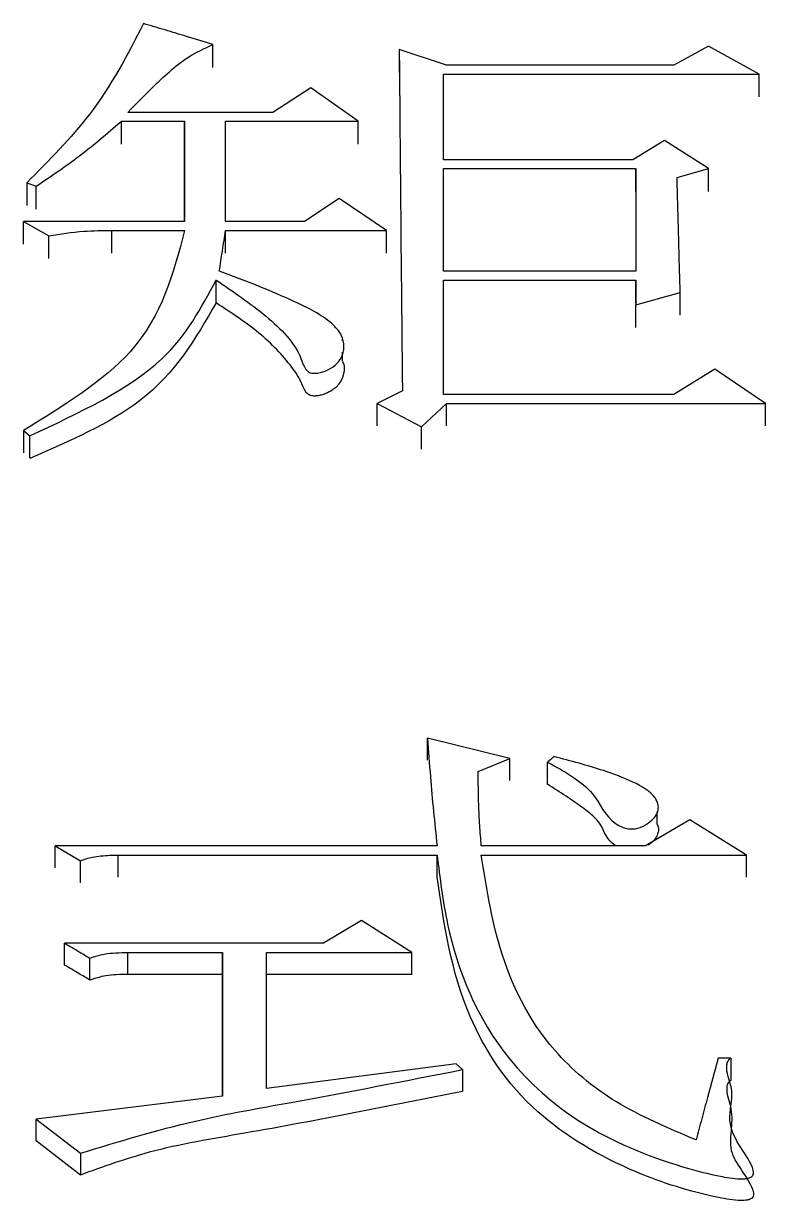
# Model space of a CAD drawing. Header units: millimetres. Extents: x 2028 to 4172, y 863 to 2379.
# Drawn here: x 2536.153 to 2538.695, y 2206.318 to 2210.354 of the extents above; entities that cross this region are included whole.
import ezdxf

# ---------------------------------------------------------------- set-up
doc = ezdxf.new("R2010")
doc.units = ezdxf.units.MM

msp = doc.modelspace()

# ---------------------------------------------------------------- linework, layer by layer
at = {"color": 7, "linetype": 'Continuous', "lineweight": 25}
for p, q in [((2536.8022, 2210.2036), (2536.8023, 2210.2824)), ((2537.6027, 2210.2108), (2537.4404, 2210.2645)), ((2537.4404, 2210.2645), (2537.4404, 2210.1857)), ((2538.5005, 2210.2765), (2538.3815, 2210.2108)), ((2538.6736, 2210.1809), (2538.5005, 2210.2765)), ((2537.5919, 2210.1809), (2538.6736, 2210.1809)), ((2537.5919, 2209.8867), (2537.5919, 2210.1809)), ((2538.3815, 2210.2108), (2537.6027, 2210.2108)), ((2538.6736, 2210.1022), (2538.6736, 2210.1809)), ((2537.1375, 2210.133), (2537.0077, 2210.0491)), ((2537.2998, 2210.0191), (2537.1375, 2210.133)), ((2536.4885, 2210.0191), (2536.7049, 2210.0191)), ((2536.4885, 2209.9406), (2536.4885, 2210.0191)), ((2537.0077, 2210.0491), (2536.5101, 2210.0491)), ((2536.7049, 2210.0191), (2536.7049, 2209.6751)), ((2536.7049, 2209.9406), (2536.7049, 2210.0191)), ((2536.8455, 2210.0191), (2537.2998, 2210.0191)), ((2536.8455, 2209.6751), (2536.8455, 2210.0191)), ((2537.2998, 2209.9406), (2537.2998, 2210.0191)), ((2536.7049, 2209.6751), (2536.7049, 2209.9401)), ((2538.3491, 2209.9529), (2538.2409, 2209.8866)), ((2538.5005, 2209.8565), (2538.3491, 2209.9529)), ((2538.2409, 2209.8866), (2537.5919, 2209.8867)), ((2537.5919, 2209.8565), (2538.2517, 2209.8565)), ((2537.5919, 2209.5049), (2537.5919, 2209.8565)), ((2538.2517, 2209.8565), (2538.2517, 2209.5049)), ((2538.2517, 2209.7782), (2538.2517, 2209.8565)), ((2538.3924, 2209.8263), (2538.5005, 2209.8565)), ((2538.5005, 2209.7782), (2538.5005, 2209.8565)), ((2536.164, 2209.8082), (2536.1964, 2209.7961)), ((2536.1964, 2209.7179), (2536.1964, 2209.7961)), ((2537.2349, 2209.7538), (2537.1159, 2209.675)), ((2537.3972, 2209.6447), (2537.2349, 2209.7538)), ((2536.1532, 2209.6751), (2536.2397, 2209.6265)), ((2536.7049, 2209.6751), (2536.1532, 2209.6751)), ((2537.1159, 2209.675), (2536.8455, 2209.6751)), ((2536.2397, 2209.5485), (2536.2397, 2209.6265)), ((2536.456, 2209.6447), (2536.7048, 2209.6447)), ((2536.4561, 2209.5667), (2536.456, 2209.6447)), ((2536.8455, 2209.6447), (2537.3972, 2209.6447)), ((2537.3972, 2209.5667), (2537.3972, 2209.6447)), ((2538.2517, 2209.5049), (2537.5919, 2209.5049)), ((2536.8131, 2209.3963), (2536.8131, 2209.4746)), ((2537.5919, 2209.4744), (2538.2517, 2209.4744)), ((2537.5919, 2209.0823), (2537.5919, 2209.4744)), ((2538.2517, 2209.4744), (2538.2517, 2209.389)), ((2538.2517, 2209.3966), (2538.2517, 2209.4744)), ((2538.2517, 2209.389), (2538.4032, 2209.4317)), ((2538.4032, 2209.3539), (2538.4032, 2209.4317)), ((2538.2517, 2209.3112), (2538.2517, 2209.389)), ((2537.2461, 2209.2661), (2537.2461, 2209.2754)), ((2537.2461, 2209.1973), (2537.2461, 2209.2269)), ((2538.5222, 2209.1684), (2538.3815, 2209.0823)), ((2538.6952, 2209.0515), (2538.5222, 2209.1684)), ((2537.4513, 2209.0946), (2537.3647, 2209.0515)), ((2537.3647, 2208.9741), (2537.3647, 2209.0515)), ((2537.3647, 2209.0515), (2537.5162, 2208.9713)), ((2537.5162, 2208.9713), (2537.6027, 2209.0515)), ((2538.3815, 2209.0823), (2537.5919, 2209.0823)), ((2537.6027, 2208.9741), (2537.6027, 2209.0515)), ((2537.6027, 2209.0515), (2538.6952, 2209.0515)), ((2538.6952, 2208.9741), (2538.6952, 2209.0515)), ((2537.5162, 2208.894), (2537.5162, 2208.9713)), ((2536.1532, 2208.959), (2536.1748, 2208.9404)), ((2536.1748, 2208.8632), (2536.1748, 2208.9404)), ((2537.8191, 2207.8341), (2537.5378, 2207.9039)), ((2537.5378, 2207.8278), (2537.5378, 2207.9039)), ((2537.7109, 2207.7896), (2537.8191, 2207.8341)), ((2537.8191, 2207.7581), (2537.8191, 2207.8341)), ((2537.9489, 2207.7453), (2537.9489, 2207.8214)), ((2538.3248, 2207.6826), (2538.3248, 2207.6853)), ((2538.3248, 2207.609), (2538.3248, 2207.651)), ((2538.4356, 2207.6241), (2538.2842, 2207.5346)), ((2538.6304, 2207.5027), (2538.4356, 2207.6241)), ((2536.2614, 2207.5347), (2536.3479, 2207.4835)), ((2537.5703, 2207.5347), (2536.2614, 2207.5347)), ((2536.2614, 2207.459), (2536.2614, 2207.5347)), ((2538.2842, 2207.5346), (2537.7217, 2207.5347)), ((2536.3479, 2207.4079), (2536.3479, 2207.4835)), ((2536.4777, 2207.5027), (2537.5703, 2207.5027)), ((2536.4777, 2207.427), (2536.4777, 2207.5027)), ((2537.5703, 2207.427), (2537.5703, 2207.5027)), ((2537.7217, 2207.5027), (2538.6304, 2207.5027)), ((2538.6304, 2207.427), (2538.6304, 2207.5027)), ((2537.3106, 2207.2782), (2537.1808, 2207.2009)), ((2537.4837, 2207.1687), (2537.3106, 2207.2782)), ((2536.2938, 2207.1256), (2536.2938, 2207.2009)), ((2536.5102, 2207.1687), (2536.8347, 2207.1687)), ((2536.5102, 2207.0934), (2536.5102, 2207.1687)), ((2536.8347, 2207.1687), (2536.8347, 2206.676)), ((2536.8347, 2207.0934), (2536.8347, 2207.1687)), ((2536.9861, 2207.1687), (2537.4837, 2207.1687)), ((2536.9861, 2206.7021), (2536.9861, 2207.1687)), ((2537.4837, 2207.0934), (2537.4837, 2207.1687)), ((2536.8347, 2207.0934), (2536.5102, 2207.0934)), ((2536.8347, 2206.676), (2536.8347, 2207.0934)), ((2537.4837, 2207.0934), (2536.9861, 2207.0934)), ((2537.6352, 2206.7867), (2536.9861, 2206.7021)), ((2537.6568, 2206.7672), (2537.6352, 2206.7867)), ((2538.5763, 2206.8062), (2538.533, 2206.8062)), ((2538.5763, 2206.8062), (2538.5763, 2206.7314)), ((2537.6568, 2206.7672), (2537.6568, 2206.6924)), ((2536.8347, 2206.676), (2536.1965, 2206.5977)), ((2536.1965, 2206.5232), (2536.1965, 2206.5977)), ((2536.1965, 2206.5977), (2536.3479, 2206.4801)), ((2536.3479, 2206.4057), (2536.1965, 2206.5232)), ((2536.3479, 2206.4801), (2536.3479, 2206.4057))]:
    msp.add_line(p, q, dxfattribs=at)
at = {"color": 7, "linetype": 'Continuous', "lineweight": 25, "flags": 128}
for points in [[(2536.164, 2209.8082), (2536.164, 2209.7779), (2536.164, 2209.7537), (2536.164, 2209.73)], [(2536.1532, 2209.597), (2536.1532, 2209.6162), (2536.1532, 2209.6358), (2536.1532, 2209.6751)], [(2536.8455, 2209.5667), (2536.8455, 2209.5864), (2536.8455, 2209.6066), (2536.8455, 2209.6447)], [(2536.1532, 2208.959), (2536.1532, 2208.9307), (2536.1532, 2208.906), (2536.1532, 2208.8817)], [(2537.9705, 2207.8405), (2537.9597, 2207.8309), (2537.9489, 2207.8214)], [(2537.1808, 2207.2009), (2536.7373, 2207.2009), (2536.2938, 2207.2009)], [(2536.3804, 2207.0741), (2536.3804, 2207.1117), (2536.3804, 2207.1494)]]:
    msp.add_lwpolyline(points, dxfattribs=at)
at = {"color": 7, "linetype": 'Continuous', "lineweight": 25}
for points, knots in [([(2536.5641, 2210.354), (2536.5095, 2210.2476), (2536.4115, 2210.0567), (2536.24, 2209.8845), (2536.164, 2209.8082)], [0, 0, 0, 0, 0.556947, 1, 1, 1, 1]), ([(2536.8022, 2210.2824), (2536.772, 2210.2915), (2536.7173, 2210.308), (2536.6379, 2210.3318), (2536.5887, 2210.3466), (2536.5641, 2210.354)], [0, 0, 0, 0, 0.380374, 0.690187, 1, 1, 1, 1]), ([(2536.5101, 2210.0491), (2536.5383, 2210.0776), (2536.5847, 2210.1247), (2536.6517, 2210.1892), (2536.7164, 2210.242), (2536.7734, 2210.2689), (2536.8022, 2210.2824)], [0, 0, 0, 0, 0.336864, 0.555373, 0.775639, 1, 1, 1, 1]), ([(2537.4404, 2210.2645), (2537.441, 2210.1997), (2537.4422, 2210.07), (2537.4439, 2209.8741), (2537.4453, 2209.7101), (2537.4467, 2209.5454), (2537.4482, 2209.399), (2537.4499, 2209.2377), (2537.4508, 2209.1423), (2537.4513, 2209.0946)], [0, 0, 0, 0, 0.168661, 0.337321, 0.505982, 0.590312, 0.758972, 0.879486, 1, 1, 1, 1]), ([(2536.1964, 2209.7961), (2536.2435, 2209.828), (2536.3193, 2209.8794), (2536.414, 2209.9551), (2536.4637, 2209.9978), (2536.4885, 2210.0191)], [0, 0, 0, 0, 0.450179, 0.7248935, 1, 1, 1, 1]), ([(2538.4032, 2209.4317), (2538.4018, 2209.4806), (2538.4004, 2209.5325), (2538.3989, 2209.5873), (2538.3986, 2209.5994), (2538.3983, 2209.6116), (2538.3979, 2209.6238), (2538.3976, 2209.6359), (2538.3973, 2209.6481), (2538.3969, 2209.6633), (2538.3965, 2209.6754), (2538.3962, 2209.6876), (2538.3958, 2209.6997), (2538.3955, 2209.7119), (2538.3949, 2209.7331), (2538.3939, 2209.7703), (2538.393, 2209.8043), (2538.3924, 2209.8263)], [0, 0, 0, 0, 0.369844, 0.392959, 0.416074, 0.462305, 0.48542, 0.508535, 0.554765, 0.577881, 0.624111, 0.647226, 0.670342, 0.716572, 0.739687, 0.832148, 1, 1, 1, 1]), ([(2536.7048, 2209.6447), (2536.6668, 2209.4983), (2536.5977, 2209.233), (2536.2908, 2209.0438), (2536.1532, 2208.959)], [0, 0, 0, 0, 0.551707, 1, 1, 1, 1]), ([(2536.2397, 2209.6265), (2536.2795, 2209.6326), (2536.3506, 2209.6434), (2536.4238, 2209.6443), (2536.456, 2209.6447)], [0, 0, 0, 0, 0.558835, 1, 1, 1, 1]), ([(2536.8238, 2209.5049), (2536.8275, 2209.5282), (2536.8329, 2209.5632), (2536.8401, 2209.6098), (2536.8437, 2209.6331), (2536.8455, 2209.6447)], [0, 0, 0, 0, 0.499999, 0.749999, 1, 1, 1, 1]), ([(2536.8132, 2209.4745), (2536.8716, 2209.4347), (2536.9891, 2209.3548), (2537.0935, 2209.2482), (2537.1123, 2209.1785), (2537.1248, 2209.1631), (2537.1322, 2209.1578), (2537.1407, 2209.1551), (2537.1517, 2209.1542), (2537.1688, 2209.1561), (2537.1946, 2209.1647), (2537.2228, 2209.1815), (2537.2457, 2209.2099), (2537.2536, 2209.2457), (2537.2452, 2209.2875), (2537.1937, 2209.346), (2537.0523, 2209.4166), (2536.9176, 2209.4705), (2536.8299, 2209.5027), (2536.8238, 2209.5049)], [0, 0, 0, 0, 0.1816274, 0.3648767, 0.405345, 0.4147082, 0.422096, 0.4282549, 0.4343873, 0.4449704, 0.4640389, 0.4945585, 0.5248763, 0.5682608, 0.613388, 0.6632908, 0.7870954, 0.9853916, 1, 1, 1, 1]), ([(2536.1748, 2208.9404), (2536.3453, 2209.02), (2536.6456, 2209.1601), (2536.7625, 2209.3796), (2536.813, 2209.4745)], [0, 0, 0, 0, 0.56753, 1, 1, 1, 1]), ([(2536.813, 2209.3962), (2536.7436, 2209.2755), (2536.6174, 2209.0559), (2536.3121, 2208.9228), (2536.1748, 2208.8629)], [0, 0, 0, 0, 0.550182, 1, 1, 1, 1]), ([(2537.2446, 2209.1966), (2537.2458, 2209.1946), (2537.2549, 2209.1792), (2537.251, 2209.1508), (2537.2361, 2209.1159), (2537.207, 2209.0928), (2537.1788, 2209.081), (2537.1594, 2209.0769), (2537.1468, 2209.0764), (2537.1366, 2209.0783), (2537.1279, 2209.0825), (2537.1149, 2209.0955), (2537.1052, 2209.1289), (2537.0576, 2209.1991), (2536.9655, 2209.2963), (2536.8643, 2209.3627), (2536.8132, 2209.3963)], [0, 0, 0, 0, 0.011858, 0.091048, 0.151077, 0.211612, 0.249381, 0.267413, 0.282269, 0.292853, 0.30347, 0.319788, 0.376545, 0.489461, 0.742393, 1, 1, 1, 1]), ([(2537.5378, 2207.9039), (2537.5407, 2207.8596), (2537.5463, 2207.7762), (2537.5573, 2207.653), (2537.566, 2207.5741), (2537.5703, 2207.5347)], [0, 0, 0, 0, 0.360432, 0.680193, 1, 1, 1, 1]), ([(2537.9489, 2207.8214), (2538.0079, 2207.7888), (2538.1123, 2207.7313), (2538.1449, 2207.632), (2538.2061, 2207.5957), (2538.2421, 2207.5894), (2538.2758, 2207.5999), (2538.3007, 2207.6164), (2538.3197, 2207.6356), (2538.329, 2207.6568), (2538.3284, 2207.6786), (2538.3101, 2207.7163), (2538.2409, 2207.7564), (2538.1216, 2207.8006), (2538.028, 2207.8253), (2537.9705, 2207.8405)], [0, 0, 0, 0, 0.207899, 0.367255, 0.399925, 0.431308, 0.463075, 0.497006, 0.528572, 0.558381, 0.588718, 0.619577, 0.72297, 0.829976, 1, 1, 1, 1]), ([(2537.7217, 2207.5347), (2537.7197, 2207.558), (2537.7157, 2207.6046), (2537.7117, 2207.6897), (2537.7112, 2207.7513), (2537.7109, 2207.7896)], [0, 0, 0, 0, 0.273961, 0.547941, 1, 1, 1, 1]), ([(2538.1833, 2207.5346), (2538.1824, 2207.5351), (2538.1495, 2207.5526), (2538.1417, 2207.6082), (2538.0571, 2207.6762), (2537.9913, 2207.7182), (2537.9489, 2207.7453)], [0, 0, 0, 0, 0.008439, 0.314275, 0.557927, 1, 1, 1, 1]), ([(2538.3238, 2207.6087), (2538.3249, 2207.6066), (2538.3296, 2207.5977), (2538.3287, 2207.5808), (2538.3195, 2207.5599), (2538.3064, 2207.545), (2538.2955, 2207.5384), (2538.2929, 2207.5369)], [0, 0, 0, 0, 0.084269, 0.359139, 0.629263, 0.915374, 1, 1, 1, 1]), ([(2536.3479, 2207.4835), (2536.3613, 2207.4881), (2536.3836, 2207.4958), (2536.4181, 2207.5003), (2536.4478, 2207.5023), (2536.4677, 2207.5025), (2536.4777, 2207.5027)], [0, 0, 0, 0, 0.335689, 0.556704, 0.778126, 1, 1, 1, 1]), ([(2537.5703, 2207.5027), (2537.5799, 2207.424), (2537.609, 2207.1861), (2537.7385, 2206.8568), (2538.0489, 2206.5723), (2538.3281, 2206.4541), (2538.5221, 2206.4037), (2538.598, 2206.3913), (2538.6305, 2206.3935), (2538.6412, 2206.3959), (2538.6488, 2206.4001), (2538.6533, 2206.4054), (2538.6557, 2206.4162), (2538.6443, 2206.4531), (2538.6011, 2206.5088), (2538.5606, 2206.598), (2538.5898, 2206.6782), (2538.5676, 2206.7397), (2538.5607, 2206.7726), (2538.5646, 2206.7928), (2538.5706, 2206.8017), (2538.5752, 2206.8053), (2538.5763, 2206.8062)], [0, 0, 0, 0, 0.12969, 0.391826, 0.53917, 0.686254, 0.737833, 0.763743, 0.768247, 0.772786, 0.775634, 0.778494, 0.782467, 0.792759, 0.837973, 0.883317, 0.939016, 0.96559, 0.984609, 0.99227, 0.998264, 1, 1, 1, 1]), ([(2538.4573, 2206.5259), (2538.3623, 2206.5662), (2538.1712, 2206.6473), (2537.9141, 2206.8681), (2537.7741, 2207.167), (2537.7385, 2207.3955), (2537.7217, 2207.5027)], [0, 0, 0, 0, 0.194334, 0.390703, 0.714344, 1, 1, 1, 1]), ([(2538.5763, 2206.7314), (2538.573, 2206.7283), (2538.5652, 2206.7209), (2538.5584, 2206.6897), (2538.5811, 2206.6386), (2538.5801, 2206.566), (2538.5685, 2206.4906), (2538.6122, 2206.4225), (2538.6456, 2206.3745), (2538.6553, 2206.3432), (2538.6539, 2206.3328), (2538.6501, 2206.3268), (2538.6426, 2206.3222), (2538.6296, 2206.3188), (2538.5923, 2206.3175), (2538.4591, 2206.3413), (2538.2029, 2206.4229), (2537.8688, 2206.6236), (2537.6342, 2206.9868), (2537.5936, 2207.2663), (2537.5703, 2207.427)], [0, 0, 0, 0, 0.006036, 0.014463, 0.049573, 0.09055, 0.131268, 0.169328, 0.207045, 0.216522, 0.220058, 0.223635, 0.226704, 0.230705, 0.238408, 0.266247, 0.377072, 0.541426, 0.736348, 1, 1, 1, 1]), ([(2536.2938, 2207.2009), (2536.3063, 2207.1935), (2536.327, 2207.1812), (2536.3558, 2207.164), (2536.3722, 2207.1542), (2536.3804, 2207.1494)], [0, 0, 0, 0, 0.432631, 0.716316, 1, 1, 1, 1]), ([(2536.3804, 2207.1494), (2536.3965, 2207.1547), (2536.4248, 2207.164), (2536.4697, 2207.168), (2536.4966, 2207.1685), (2536.5102, 2207.1687)], [0, 0, 0, 0, 0.400023, 0.697528, 1, 1, 1, 1]), ([(2536.3804, 2207.0741), (2536.3679, 2207.0816), (2536.3472, 2207.0939), (2536.3184, 2207.111), (2536.302, 2207.1208), (2536.2938, 2207.1256)], [0, 0, 0, 0, 0.432894, 0.716447, 1, 1, 1, 1]), ([(2536.5102, 2207.0934), (2536.4845, 2207.0932), (2536.439, 2207.0927), (2536.3982, 2207.0798), (2536.3804, 2207.0741)], [0, 0, 0, 0, 0.564224, 1, 1, 1, 1]), ([(2538.533, 2206.8062), (2538.5208, 2206.7613), (2538.5021, 2206.6922), (2538.4769, 2206.5987), (2538.4638, 2206.5501), (2538.4573, 2206.5259)], [0, 0, 0, 0, 0.481628, 0.740814, 1, 1, 1, 1]), ([(2536.3479, 2206.4801), (2536.4778, 2206.52), (2536.7115, 2206.5917), (2537.1577, 2206.6689), (2537.4618, 2206.7288), (2537.6568, 2206.7672)], [0, 0, 0, 0, 0.310143, 0.557762, 1, 1, 1, 1]), ([(2537.6568, 2206.6924), (2537.4094, 2206.6426), (2537.0533, 2206.5709), (2536.6032, 2206.4979), (2536.4253, 2206.4337), (2536.3479, 2206.4057)], [0, 0, 0, 0, 0.5623164, 0.8095218, 1, 1, 1, 1])]:
    msp.add_open_spline(points, degree=3, knots=knots, dxfattribs=at)

doc.saveas('drawing.dxf')
